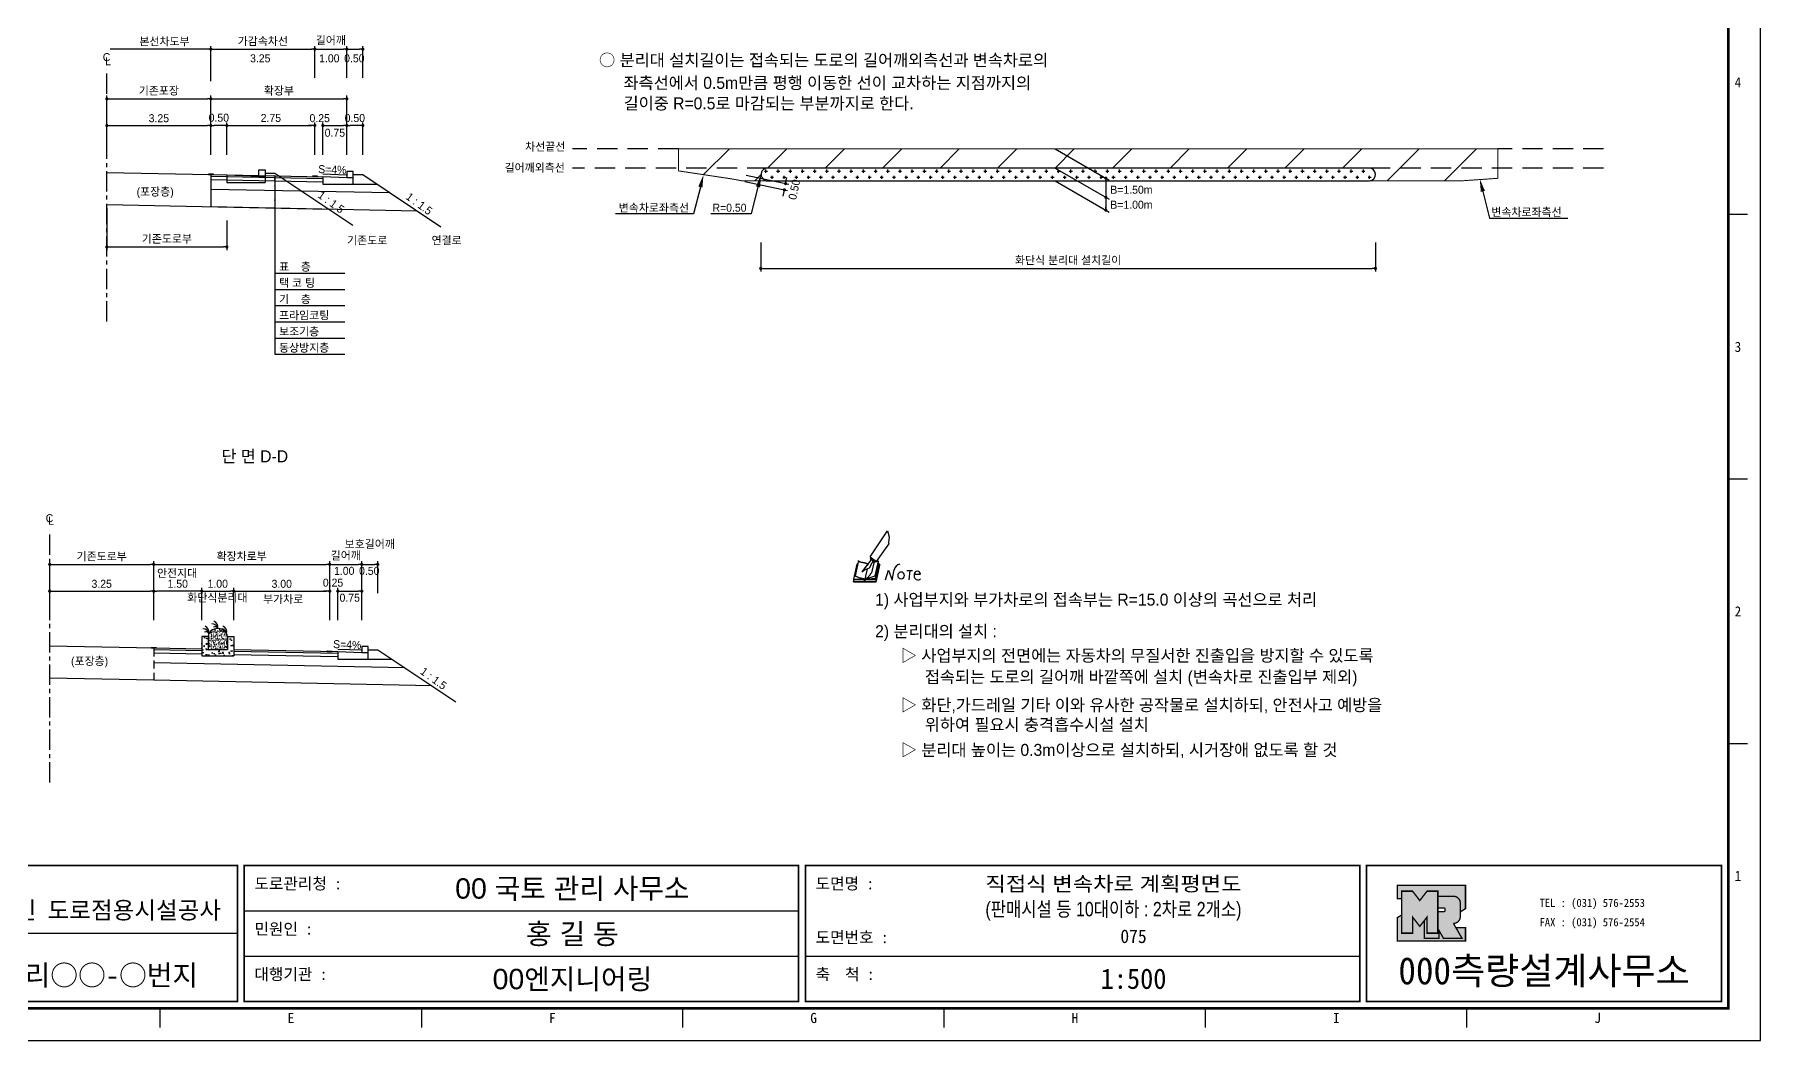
# Model space of a CAD drawing. Header units: millimetres. Extents: x 474 to 898, y 17 to 316.
# Drawn here: x 627.9 to 897.5, y 16.9 to 174.1 of the extents above; entities that cross this region are included whole.
import ezdxf
from ezdxf.enums import TextEntityAlignment as Align

# ---------------------------------------------------------------- set-up
doc = ezdxf.new("R2010")
doc.units = ezdxf.units.MM
doc.linetypes.add('CENTER', pattern=[50.8, 31.75, -6.35, 6.35, -6.35])
doc.linetypes.add('HIDDEN', pattern=[9.525, 6.35, -3.175])
for name, color, linetype in [('CC-GSTR-0004', 4, 'Continuous'), ('CM-LANE-0030', 30, 'Continuous'), ('CZ-DIMT-0002', 7, 'Continuous'), ('CZ-EXST-0002', 1, 'Continuous'), ('CZ-LIN1-0007', 7, 'Continuous'), ('CZ-LIN2-0003', 3, 'Continuous'), ('CZ-LINE-0001', 7, 'Continuous'), ('CZ-TEXT-BOX0', 7, 'Continuous'), ('TITLE', 7, 'Continuous')]:
    doc.layers.add(name, color=color, linetype=linetype)
doc.styles.add('견고딕', font='arial.ttf')
doc.styles.add('돋움', font='')
doc.styles.add('돋음체', font='')
doc.styles.get('돋움').set_extended_font_data('Dotum')
doc.styles.get('돋음체').set_extended_font_data('DotumChe')

# ---------------------------------------------------------------- blocks, each defined once
blk = doc.blocks.new('note')
for p, q in [((0.85, 3.5), (3.53, 7.57)), ((1.8, 2.79), (3.74, 5.46)), ((3.53, 7.57), (3.8, 6.64)), ((3.8, 6.64), (3.69, 5.72)), ((3.69, 5.72), (3.74, 5.46)), ((-1.01, 2.9), (-1.53, 0.52)), ((-1, 2.9), (-1.01, 2.9)), ((-0.98, 2.85), (-1, 2.9)), ((-0.95, 2.8), (-0.98, 2.85)), ((-0.9, 2.75), (-0.95, 2.8)), ((-0.85, 2.72), (-0.9, 2.75)), ((-0.79, 2.69), (-0.85, 2.72)), ((0.75, 2.77), (-0.46, 1.16)), ((1, 3.1), (0.75, 2.77)), ((0.85, 3.5), (1.8, 2.79)), ((1, 3.4), (0.85, 3.21)), ((0.85, 3.21), (1.52, 2.71)), ((1.47, 2.74), (1.01, 0.97)), ((1.16, 2.53), (1.37, 2.82)), ((2.13, 2.84), (1.44, 2.63)), ((1.52, 2.71), (1.66, 2.9)), ((1.6, 0.53), (2.13, 2.84)), ((-1.24, 2.36), (-1.77, 0)), ((-1.77, 0), (1.77, 0)), ((-1.77, 0), (-1.77, -0.3)), ((-1.53, 0.52), (-1.55, 0.54)), ((-1.48, 0.48), (-1.53, 0.52)), ((-1.43, 0.44), (-1.48, 0.48)), ((-1.38, 0.41), (-1.43, 0.44)), ((-1.33, 0.4), (-1.38, 0.41)), ((-1.27, 0.37), (-1.33, 0.4)), ((-1.22, 0.35), (-1.27, 0.37)), ((-1.13, 2.36), (-1.24, 2.36)), ((-1.17, 0.33), (-1.22, 0.35)), ((-1.12, 0.32), (-1.17, 0.33)), ((-1.02, 0.25), (-1.12, 0.32)), ((-0.97, 0.22), (-1.02, 0.25)), ((-0.93, 0.21), (-0.97, 0.22)), ((-0.88, 0.19), (-0.93, 0.21)), ((-0.8, 0.18), (-0.88, 0.19)), ((-0.75, 0.17), (-0.8, 0.18)), ((-0.74, 2.68), (-0.79, 2.69)), ((-0.7, 0.16), (-0.75, 0.17)), ((-0.69, 2.65), (-0.74, 2.68)), ((-0.64, 0.15), (-0.7, 0.16)), ((-0.64, 2.65), (-0.69, 2.65)), ((-0.59, 2.63), (-0.64, 2.65)), ((-0.58, 0.14), (-0.64, 0.15)), ((-0.54, 2.62), (-0.59, 2.63)), ((-0.53, 0.13), (-0.58, 0.14)), ((-0.48, 2.61), (-0.54, 2.62)), ((-0.48, 0.12), (-0.53, 0.13)), ((-0.43, 2.61), (-0.48, 2.61)), ((-0.43, 0.11), (-0.48, 0.12)), ((0.37, 2.24), (-0.46, 1.16)), ((-0.46, 1.16), (-0.08, 1.47)), ((-0.38, 2.59), (-0.43, 2.61)), ((-0.38, 0.08), (-0.43, 0.11)), ((-0.33, 2.59), (-0.38, 2.59)), ((-0.29, 0.06), (-0.38, 0.08)), ((-0.27, 2.58), (-0.33, 2.59)), ((-0.23, 0.05), (-0.29, 0.06)), ((-0.22, 2.57), (-0.27, 2.58)), ((-0.16, 0.04), (-0.23, 0.05)), ((-0.17, 2.56), (-0.22, 2.57)), ((-0.12, 2.55), (-0.17, 2.56)), ((-0.11, 0.03), (-0.16, 0.04)), ((-0.07, 2.53), (-0.12, 2.55)), ((-0.04, 0.02), (-0.11, 0.03)), ((-0.08, 1.47), (0.72, 1.75)), ((-0.01, 2.51), (-0.07, 2.53)), ((-0.05, -0.3), (-0.05, 0)), ((0, 0), (-0.04, 0.02)), ((0.04, 2.5), (-0.01, 2.51)), ((0.37, 1.63), (0, 0)), ((0, 0), (1.6, 0.53)), ((0, 0), (1.65, 0.18)), ((0, 0.01), (0.06, 0.04)), ((0, -0.3), (0, 0)), ((0.09, 2.48), (0.04, 2.5)), ((0.05, -0.3), (0.05, 0)), ((0.06, 0.04), (0.11, 0.07)), ((0.14, 2.48), (0.09, 2.48)), ((0.11, 0.07), (0.16, 0.09)), ((0.2, 2.47), (0.14, 2.48)), ((0.16, 0.09), (0.21, 0.12)), ((0.26, 2.43), (0.18, 2.46)), ((0.21, 0.12), (0.27, 0.14)), ((0.34, 2.4), (0.26, 2.43)), ((0.27, 0.14), (0.36, 0.19)), ((0.45, 2.37), (0.34, 2.4)), ((0.36, 0.19), (0.41, 0.22)), ((0.41, 0.22), (0.46, 0.27)), ((0.46, 0.27), (0.51, 0.3)), ((0.51, 0.3), (0.56, 0.34)), ((0.56, 0.34), (0.6, 0.4)), ((0.6, 0.4), (0.64, 0.45)), ((0.64, 0.45), (0.67, 0.51)), ((0.67, 0.51), (0.74, 0.58)), ((0.72, 1.75), (1.16, 2.53)), ((0.74, 0.58), (0.79, 0.63)), ((0.79, 0.63), (0.83, 0.68)), ((0.83, 0.68), (0.86, 0.73)), ((0.86, 0.73), (0.89, 0.79)), ((0.89, 0.84), (0.92, 0.89)), ((0.89, 0.79), (0.89, 0.84)), ((0.92, 0.89), (0.96, 0.95)), ((0.96, 0.95), (1.01, 0.97)), ((1.65, 0.18), (2.19, 2.48)), ((1.77, 0), (2.3, 2.36)), ((1.77, -0.3), (2.3, 2.07)), ((1.77, -0.38), (2.3, 1.99)), ((1.77, -0.44), (2.3, 1.93)), ((1.77, 0), (1.77, -0.3)), ((2.19, 2.48), (2.04, 2.47)), ((2.3, 2.36), (2.16, 2.36)), ((2.3, 2.36), (2.3, 2.07)), ((3.21, -0.08), (3.68, 1.4)), ((3.68, 1.4), (4.26, -0.14)), ((4.26, -0.14), (4.56, 1.44)), ((6.55, 1.34), (7.46, 1.34)), ((7.01, 1.34), (6.87, -0.11)), ((7.71, 0.77), (7.71, 0.55)), ((7.71, 0.77), (8.67, 0.77)), ((-1.77, -0.3), (1.77, -0.3)), ((-1.77, -0.43), (-1.77, -0.3)), ((-1.77, -0.37), (1.77, -0.37)), ((-1.77, -0.43), (1.77, -0.43))]:
    blk.add_line(p, q)
for centre, major_axis, start_param, end_param in [((0.4, 2.31), (0.0702, 0.0702), 3.283946, 6.425539), ((5.68, 1.23), (-0.806, 0.806), -0.591174, 0.597824), ((5.66, 0.58), (-0.378, 0.378), 3.926991, 10.210176), ((8.3, 0.49), (0.422, 0.422), 2.265602, 4.634911), ((8.19, 0.77), (-0.342, 0.342), 3.926991, 7.068583)]:
    blk.add_ellipse(centre, major_axis=major_axis, ratio=1, start_param=start_param, end_param=end_param)
blk = doc.blocks.new('_Dot')
at = {"color": 0, "linetype": 'ByBlock', "lineweight": -2}
blk.add_line((-0.5, 0), (-1, 0), dxfattribs=at)
at = {"color": 0, "linetype": 'ByBlock', "const_width": 0.5}
blk.add_lwpolyline([(-0.25, 0, 1), (0.25, 0, 1)], format="xyb", close=True, dxfattribs=at)

msp = doc.modelspace()

# ---------------------------------------------------------------- hatches: boundary and pattern name
at = {"layer": 'CZ-EXST-0002'}
h = msp.add_hatch(dxfattribs=at)
h.set_pattern_fill('AR-SAND', color=256, scale=0.01, style=0)
h.set_pattern_definition([(37.5, (-454.0996, 3560.8853), (-0.016000313, 0.489413237), [0, -0.38608, 0, -0.4318, 0, -0.41275]), (7.5, (-454.0996, 3560.8853), (0.44952328, 0.7168251), [0, -0.20828, 0, -0.34798, 0, -0.13335]), (327.5, (-454.412, 3560.8853), (0.79099237, 0.001437185), [0, -0.127, 0, -0.4572, 0, -0.5969]), (317.5, (-454.412, 3560.8853), (0.76355645, 0.22292932), [0, -0.0635, 0, -0.29972, 0, -0.3429])])
edge = h.paths.add_edge_path()
edge.add_ellipse((656.52, 80.04), major_axis=(-1.5, 0), ratio=0.829212, start_angle=180, end_angle=360)
edge.add_line((655.02, 80.04), (655.02, 78.04))
edge.add_line((655.02, 78.04), (658.02, 78.04))
edge.add_line((658.02, 78.04), (658.02, 80.04))
h = msp.add_hatch(dxfattribs=at)
h.set_pattern_fill('AR-CONC', color=256, scale=0.01, style=0)
h.set_pattern_definition([(50, (-454.0996, 3560.8853), (1.8218467, -0.15939086), [0.1905, -2.0955]), (355, (-454.0996, 3560.8853), (-0.3524283, 1.9105664), [0.1524, -1.6764]), (100.451, (-453.9478, 3560.872), (1.469425, 1.7511669), [0.1619, -1.7809]), (46.1842, (-454.0996, 3561.3933), (2.7107904, -0.4204233), [0.28575, -3.14325]), (96.6356, (-453.8737, 3561.3583), (2.3740423, 2.4742556), [0.24285, -2.67135]), (351.184, (-454.0996, 3561.3933), (2.374046, 2.4742512), [0.2286, -2.5146]), (21, (-453.8456, 3561.2663), (1.5161488, -1.0226552), [0.1905, -2.0955]), (326, (-453.8456, 3561.2663), (0.6180203, 1.8418797), [0.1524, -1.6764]), (71.4514, (-453.7193, 3561.181), (2.1341649, 0.8192286), [0.1619, -1.7809]), (37.5, (-454.0996, 3560.8853), (0.03088603, 0.84555039), [0, -1.65608, 0, -1.7018, 0, -1.68275]), (7.5, (-454.0996, 3560.8853), (0.66819663, 1.00180575), [0, -0.97028, 0, -1.61798, 0, -0.64135]), (327.5, (-454.666, 3560.8853), (1.35590595, -0.05728744), [0, -0.635, 0, -1.9812, 0, -2.6289]), (317.5, (-454.92, 3560.8853), (1.4812918, 0.2542649), [0, -0.8255, 0, -1.31572, 0, -1.8669])])
h.paths.add_polyline_path([(659.02, 77.04), (659.02, 80.04), (658.02, 80.04), (658.02, 78.04), (655.02, 78.04), (655.02, 80.04), (654.02, 80.04), (654.02, 77.04)])
at = {"layer": 'CZ-LIN1-0007'}
for points in [[(655.82, 152.2), (655.82, 152.32), (655.07, 152.34), (655.07, 152.21)], [(672.07, 151.87), (672.07, 152), (671.32, 152.01), (671.32, 151.89)], [(646.89, 78.2), (646.89, 78.32), (646.14, 78.34), (646.14, 78.21)], [(674.39, 77.65), (674.39, 77.77), (673.64, 77.79), (673.64, 77.66)]]:
    msp.add_hatch(color=256, dxfattribs=at).paths.add_polyline_path(points)
at = {"layer": 'CZ-LIN2-0003'}
h = msp.add_hatch(dxfattribs=at)
h.set_pattern_fill('CROSS', color=256, scale=0.15, style=0)
h.set_pattern_definition([(0, (409.5044, -305.4092), (0.9525, 0.9525), [0.47625, -1.42875]), (90, (409.7425, -305.6473), (-0.9525, 0.9525), [0.47625, -1.42875])])
h.paths.add_polyline_path([(742.41, 153.24, 0.857281), (742.11, 151.28, -0.001024), (742.25, 151.24), (836.38, 151.24, 1), (836.38, 153.24)])
at = {"layer": 'TITLE', "ltscale": 150}
h = msp.add_hatch(color=8, dxfattribs=at)
edge = h.paths.add_edge_path()
edge.add_line((851.45, 41.16), (840.78, 41.16))
edge.add_line((840.78, 41.16), (840.78, 39.08))
edge.add_line((840.78, 39.08), (841.49, 39.08))
edge.add_line((841.49, 39.08), (841.49, 40.26))
edge.add_line((841.49, 40.26), (843.18, 40.26))
edge.add_line((843.18, 40.26), (844.31, 38.8))
edge.add_line((844.31, 38.8), (845.44, 40.26))
edge.add_line((845.44, 40.26), (847.13, 40.26))
edge.add_line((847.13, 40.26), (847.13, 39.46))
edge.add_line((847.13, 39.46), (849.57, 39.46))
edge.add_arc((849.57, 38.39), 1.07, 0, 90, ccw=False)
edge.add_line((850.64, 38.39), (850.64, 37.02))
edge.add_line((850.64, 37.02), (851.45, 37.53))
edge.add_line((851.45, 37.53), (851.45, 41.16))
h.paths.add_polyline_path([(845, 35.64), (844.31, 34.76), (843.18, 36.21), (843.18, 33.7), (841.49, 33.7), (841.49, 36.55), (840.78, 36.11), (840.78, 32.47), (851.45, 32.47), (851.45, 34.55), (849.95, 34.55), (850.91, 32.9), (848.01, 32.9), (847.31, 34.11), (847.31, 32.9), (845, 32.9)])
msp.add_hatch(color=5, dxfattribs=at).paths.add_polyline_path([(847.13, 40.26), (845.44, 40.26), (844.31, 38.8), (843.18, 40.26), (841.49, 40.26), (841.49, 33.7), (843.18, 33.7), (843.18, 36.21), (844.31, 34.76), (845.44, 36.21), (845.44, 33.7), (847.13, 33.7)])
h = msp.add_hatch(color=161, dxfattribs=at)
edge = h.paths.add_edge_path()
edge.add_arc((849.57, 38.39), 1.07, 0, 90)
edge.add_line((849.57, 39.46), (847.13, 39.46))
edge.add_line((847.13, 39.46), (847.13, 37.61))
edge.add_line((847.13, 37.61), (848.13, 37.61))
edge.add_arc((848.13, 37.49), 0.113, 0, 90, ccw=False)
edge.add_line((848.24, 37.49), (848.24, 37.18))
edge.add_arc((848.13, 37.18), 0.113, 270, 360, ccw=False)
edge.add_line((848.13, 37.07), (847.13, 37.07))
edge.add_line((847.13, 37.07), (847.13, 33.7))
edge.add_line((847.13, 33.7), (845.44, 33.7))
edge.add_line((845.44, 33.7), (845.44, 36.21))
edge.add_line((845.44, 36.21), (845, 35.64))
edge.add_line((845, 35.64), (845, 32.9))
edge.add_line((845, 32.9), (847.31, 32.9))
edge.add_line((847.31, 32.9), (847.31, 34.11))
edge.add_line((847.31, 34.11), (848.01, 32.9))
edge.add_line((848.01, 32.9), (850.91, 32.9))
edge.add_line((850.91, 32.9), (849.57, 35.22))
edge.add_arc((849.57, 36.29), 1.07, 270, 360)
edge.add_line((850.64, 36.29), (850.64, 38.39))

# ---------------------------------------------------------------- linework, layer by layer
at = {"color": 0, "linetype": 'ByBlock', "lineweight": -2}
for p, q in [((655.19, 171.8), (654.94, 171.8)), ((745.29, 151.04), (745.34, 151.29)), ((795.27, 151.4), (795.27, 151.15)), ((744.98, 149.58), (744.93, 149.33)), ((795.27, 148.4), (795.27, 148.15)), ((795.27, 146.9), (795.27, 147.15))]:
    msp.add_line(p, q, dxfattribs=at)
at = {"color": 0, "linetype": 'ByBlock', "const_width": 0.25}
for points in [[(655.32, 171.8, 1), (655.57, 171.8, 1)], [(745.27, 150.92, 1), (745.21, 150.68, 1)], [(795.27, 151.53, 1), (795.27, 151.78, 1)], [(745.01, 149.7, 1), (745.06, 149.94, 1)], [(795.27, 148.53, 1), (795.27, 148.78, 1)], [(795.27, 146.78, 1), (795.27, 146.53, 1)]]:
    msp.add_lwpolyline(points, format="xyb", close=True, dxfattribs=at)
at = {"layer": 'CC-GSTR-0004'}
for points in [[(677.69, 151.7), (676.69, 151.7), (672.94, 151.85), (672.94, 150.7), (677.69, 150.7), (677.69, 152.7), (676.69, 152.7), (676.69, 151.7)], [(680.02, 77.48), (679.02, 77.48), (675.27, 77.63), (675.27, 76.48), (680.02, 76.48), (680.02, 78.48), (679.02, 78.48), (679.02, 77.48)]]:
    msp.add_lwpolyline(points, dxfattribs=at)
at = {"layer": 'CM-LANE-0030'}
for p, q in [((732.41, 152.2), (736.45, 156.24)), ((742.43, 153.24), (745.43, 156.24)), ((751.41, 153.24), (754.41, 156.24)), ((760.39, 153.24), (763.39, 156.24)), ((769.37, 153.24), (772.37, 156.24)), ((778.35, 153.24), (781.35, 156.24)), ((787.33, 153.24), (790.33, 156.24)), ((796.31, 153.24), (799.31, 156.24)), ((805.29, 153.24), (808.29, 156.24)), ((814.27, 153.24), (817.27, 156.24)), ((823.25, 153.24), (826.25, 156.24)), ((832.23, 153.24), (835.23, 156.24)), ((839.21, 151.24), (844.21, 156.24)), ((848.19, 151.24), (853.19, 156.24)), ((740.43, 151.24), (741.41, 152.22))]:
    msp.add_line(p, q, dxfattribs=at)
at = {"layer": 'CM-LANE-0030', "const_width": 0.15}
msp.add_lwpolyline([(856.51, 156.24), (856.51, 151.63), (850.89, 151.24), (738.37, 151.24, 0.015132), (736.2, 151.63), (728.48, 152.79), (728.48, 156.24)], format="xyb", close=True, dxfattribs=at)
at = {"layer": 'CZ-EXST-0002'}
for p, q in [((639.19, 152.53), (657.94, 152.15)), ((657.94, 152.15), (662.94, 151.95)), ((657.94, 152.15), (657.94, 150.95)), ((662.94, 152.95), (663.94, 152.95)), ((662.94, 151.95), (662.94, 152.95)), ((662.94, 151.95), (663.94, 151.95)), ((663.94, 152.95), (663.94, 150.95)), ((663.94, 152.45), (665.44, 152.45)), ((665.44, 152.45), (677.64, 144.32)), ((657.94, 150.95), (663.94, 150.95)), ((639.19, 147.53), (673.87, 146.83)), ((646.52, 78.2), (630.27, 78.53)), ((646.52, 73.2), (630.27, 73.53))]:
    msp.add_line(p, q, dxfattribs=at)
at = {"layer": 'CZ-LIN1-0007'}
for p, q in [((655.07, 152.34), (655.82, 152.32)), ((655.07, 152.21), (655.82, 152.2)), ((655.82, 152.32), (655.82, 152.2)), ((671.32, 152.01), (672.07, 152)), ((671.32, 151.89), (672.07, 151.87)), ((672.07, 152), (672.07, 151.87)), ((646.14, 78.21), (646.14, 78.34)), ((646.14, 78.34), (646.89, 78.32)), ((646.89, 78.2), (646.14, 78.21)), ((646.89, 78.32), (646.89, 78.2)), ((673.64, 77.79), (674.39, 77.77)), ((673.64, 77.66), (673.64, 77.79)), ((674.39, 77.65), (673.64, 77.66)), ((674.39, 77.77), (674.39, 77.65))]:
    msp.add_line(p, q, dxfattribs=at)
at = {"layer": 'CZ-LIN2-0003'}
for p, q in [((655.44, 152.2), (655.44, 147.2)), ((655.44, 152.2), (672.94, 151.85)), ((655.44, 151.95), (672.94, 151.6)), ((655.44, 151.45), (672.94, 151.1)), ((677.69, 152.2), (679.19, 152.2)), ((679.19, 152.2), (691.39, 144.07)), ((655.44, 149.95), (683.4, 149.39)), ((677.69, 150.7), (681.44, 150.7)), ((655.44, 147.2), (687.66, 146.56)), ((654.02, 78.05), (646.52, 78.2)), ((655.02, 80.04), (654.02, 80.04)), ((654.02, 80.04), (654.02, 77.04)), ((655.02, 80.04), (655.02, 78.04)), ((658.02, 80.04), (659.02, 80.04)), ((658.02, 80.04), (658.02, 78.04)), ((659.02, 80.04), (659.02, 77.04)), ((654.02, 77.8), (646.52, 77.95)), ((654.02, 77.3), (646.52, 77.45)), ((685.73, 75.17), (646.52, 75.95)), ((654.02, 77.04), (659.02, 77.04)), ((655.02, 78.04), (658.02, 78.04)), ((675.27, 77.63), (659.02, 77.95)), ((675.27, 77.38), (659.02, 77.7)), ((675.27, 76.88), (659.02, 77.2)), ((680.02, 77.98), (681.52, 77.98)), ((680.02, 76.48), (683.77, 76.48)), ((681.52, 77.98), (693.72, 69.84)), ((689.99, 72.33), (646.52, 73.2))]:
    msp.add_line(p, q, dxfattribs=at)
msp.add_lwpolyline([(836.38, 153.24), (742.41, 153.24, 0.857281), (742.11, 151.28, -0.001024), (742.25, 151.24), (836.41, 151.24), (836.45, 151.24, 0.966023)], format="xyb", close=True, dxfattribs=at)
for centre, radius, start, end in [((654.25, 80.38), 0.88, 7.8639, 92.7752), ((654.15, 80.72), 1, 347.1802, 67.3267), ((655.65, 81.16), 0.88, 7.8639, 92.7752), ((656.1, 81.13), 0.44, 19.771, 124.0366), ((655.54, 81.51), 1, 347.1802, 67.3267), ((657.04, 80.38), 0.88, 7.8639, 92.7752), ((656.93, 80.72), 1, 347.1802, 67.3267), ((654.71, 80.35), 0.44, 19.771, 124.0366), ((657.5, 80.35), 0.44, 19.771, 124.0366)]:
    msp.add_arc(centre, radius, start, end, dxfattribs=at)
msp.add_ellipse((656.52, 80.04), major_axis=(-1.5, 0), ratio=0.829212, start_param=3.141593, end_param=6.283185, dxfattribs=at)
at = {"layer": 'CZ-LINE-0001'}
for p, q in [((655.44, 171.8), (639.69, 171.8)), ((655.44, 166.82), (655.44, 172.3)), ((655.44, 167.32), (655.44, 172.3)), ((655.94, 171.8), (671.19, 171.8)), ((671.69, 167.32), (671.69, 172.3)), ((671.69, 167.32), (671.69, 172.3)), ((672.19, 171.8), (676.19, 171.8)), ((676.69, 167.32), (676.69, 172.3)), ((676.69, 167.32), (676.69, 172.3)), ((677.19, 171.8), (678.69, 171.8)), ((679.19, 167.32), (679.19, 172.3)), ((639.19, 160.37), (639.19, 164.55)), ((655.44, 160.37), (655.44, 164.55)), ((655.44, 160.37), (655.44, 164.55)), ((676.69, 160.37), (676.69, 164.55)), ((639.69, 164.05), (654.94, 164.05)), ((655.94, 164.05), (676.19, 164.05)), ((639.19, 155.32), (639.19, 160.37)), ((639.69, 159.87), (654.94, 159.87)), ((655.44, 155.32), (655.44, 160.37)), ((655.44, 155.32), (655.44, 160.37)), ((657.44, 159.87), (655.94, 159.87)), ((657.94, 155.32), (657.94, 160.37)), ((657.94, 155.32), (657.94, 160.37)), ((658.44, 159.87), (671.19, 159.87)), ((671.19, 159.87), (670.69, 159.87)), ((671.69, 155.32), (671.69, 160.37)), ((671.69, 155.32), (671.69, 160.37)), ((672.94, 155.32), (672.94, 160.37)), ((672.94, 155.32), (672.94, 160.37)), ((673.44, 159.87), (673.94, 159.87)), ((673.44, 159.87), (676.19, 159.87)), ((676.69, 157.77), (676.69, 160.37)), ((676.69, 155.32), (676.69, 160.37)), ((678.69, 159.87), (677.19, 159.87)), ((679.19, 155.32), (679.19, 160.37)), ((787.33, 156.24), (795.77, 151.36)), ((665.45, 152.01), (665.45, 124.14)), ((738.86, 151.13), (745.52, 149.72)), ((739.07, 152.11), (745.73, 150.69)), ((745.34, 151.29), (745.45, 151.78)), ((787.33, 153.24), (795.77, 148.36)), ((787.33, 151.24), (795.77, 146.36)), ((795.27, 151.65), (795.27, 146.65)), ((744.93, 149.33), (744.82, 148.84)), ((639.19, 147.03), (639.19, 140.41)), ((657.94, 145.02), (657.94, 140.41)), ((639.69, 140.91), (657.44, 140.91)), ((741.35, 141.6), (741.35, 137.06)), ((837.38, 141.6), (837.38, 137.06)), ((741.85, 137.56), (836.88, 137.56)), ((665.45, 136.8), (676.39, 136.8)), ((665.45, 134.27), (676.39, 134.27)), ((665.45, 131.74), (676.39, 131.74)), ((665.45, 129.21), (676.39, 129.21)), ((665.45, 126.68), (676.39, 126.68)), ((665.45, 124.14), (676.39, 124.14)), ((630.27, 87.63), (630.27, 91.81)), ((646.52, 87.63), (646.52, 91.81)), ((646.52, 87.63), (646.52, 91.81)), ((674.02, 87.63), (674.02, 91.81)), ((674.02, 86.84), (674.02, 91.81)), ((679.02, 86.84), (679.02, 91.81)), ((679.02, 86.84), (679.02, 91.81)), ((681.52, 86.84), (681.52, 91.81)), ((630.77, 91.31), (646.02, 91.31)), ((647.02, 91.31), (673.52, 91.31)), ((674.52, 91.31), (678.52, 91.31)), ((679.52, 91.31), (681.02, 91.31)), ((630.27, 82.58), (630.27, 87.63)), ((630.77, 87.13), (646.02, 87.13)), ((646.52, 82.58), (646.52, 87.63)), ((646.52, 82.58), (646.52, 87.63)), ((653.52, 87.13), (647.02, 87.13)), ((654.02, 82.58), (654.02, 87.63)), ((654.02, 82.58), (654.02, 87.63)), ((654.52, 87.13), (658.52, 87.13)), ((659.02, 82.58), (659.02, 87.63)), ((659.02, 82.58), (659.02, 87.63)), ((659.52, 87.13), (673.52, 87.13)), ((673.52, 87.13), (673.02, 87.13)), ((674.02, 82.58), (674.02, 87.63)), ((674.02, 82.58), (674.02, 87.63)), ((675.27, 82.58), (675.27, 87.63)), ((675.27, 82.58), (675.27, 87.63)), ((675.77, 87.13), (676.27, 87.13)), ((675.77, 87.13), (678.52, 87.13)), ((679.02, 82.58), (679.02, 87.63))]:
    msp.add_line(p, q, dxfattribs=at)
at = {"layer": 'CZ-LINE-0001', "linetype": 'CENTER', "ltscale": 0.1}
for p, q in [((639.19, 129.25), (639.19, 168.63)), ((630.27, 57.24), (630.27, 96.62))]:
    msp.add_line(p, q, dxfattribs=at)
at = {"layer": 'CZ-LINE-0001', "linetype": 'HIDDEN', "ltscale": 0.5}
for p, q in [((728.48, 156.24), (711.95, 156.24)), ((873.03, 156.24), (856.51, 156.24)), ((742.41, 153.24), (711.95, 153.24)), ((873.03, 153.24), (836.38, 153.24))]:
    msp.add_line(p, q, dxfattribs=at)
at = {"layer": 'CZ-LINE-0001', "linetype": 'HIDDEN', "ltscale": 0.2}
msp.add_line((646.52, 78.2), (646.52, 73.2), dxfattribs=at)
at = {"layer": 'CZ-LINE-0001'}
for points in [[(676.58, 152.11), (672.94, 152.26)], [(731.92, 150.26), (730.87, 146.08), (718.64, 146.08)], [(740.92, 150.28), (739.87, 146.1), (733.53, 146.1)], [(678.91, 77.89), (675.27, 78.03)]]:
    msp.add_lwpolyline(points, dxfattribs=at)
at = {"layer": 'CZ-LINE-0001', "extrusion": (0, 0, -1)}
msp.add_lwpolyline([(-854.16, 149.59), (-855.21, 145.41), (-867.44, 145.41)], dxfattribs=at)
at = {"layer": 'CZ-LINE-0001', "linetype": 'ByBlock'}
for centre, start, end in [((665.45, 151.95), 0, 180), ((665.45, 151.95), 0, 180), ((665.45, 151.95), 180, 0), ((665.45, 151.95), 180, 0), ((665.45, 151.74), 0, 180), ((665.45, 151.74), 0, 180), ((665.45, 151.74), 180, 0), ((665.45, 151.74), 180, 0), ((665.45, 151.51), 0, 180), ((665.45, 151.51), 0, 180), ((665.45, 151.51), 180, 0), ((665.45, 151.51), 180, 0), ((665.45, 151.26), 0, 180), ((665.45, 151.26), 0, 180), ((665.45, 151.26), 180, 0), ((665.45, 151.26), 180, 0), ((665.45, 150.46), 0, 180), ((665.45, 150.46), 0, 180), ((665.45, 150.46), 180, 0), ((665.45, 150.46), 180, 0), ((665.45, 148.22), 0, 180), ((665.45, 148.22), 0, 180), ((665.45, 148.22), 180, 0), ((665.45, 148.22), 180, 0)]:
    msp.add_arc(centre, 0.0625, start, end, dxfattribs=at)
at = {"layer": 'CZ-LINE-0001'}
for points in [[(731.6, 150.34), (732.41, 152.2), (732.24, 150.18)], [(740.6, 150.36), (741.41, 152.22), (741.25, 150.2)]]:
    msp.add_solid(points, dxfattribs=at)
at = {"layer": 'CZ-LINE-0001', "extrusion": (0, 0, -1)}
msp.add_solid([(-854.49, 149.67), (-853.68, 151.53), (-853.84, 149.51)], dxfattribs=at)
at = {"layer": 'TITLE', "color": 7, "linetype": 'Continuous'}
for p, q in [((895.52, 145.95), (892.5, 145.95)), ((895.52, 104.62), (892.5, 104.62)), ((895.52, 63.3), (892.5, 63.3)), ((647.55, 18.94), (647.55, 21.97)), ((688.38, 18.94), (688.38, 21.97)), ((729.2, 18.94), (729.2, 21.97)), ((770.03, 18.94), (770.03, 21.97)), ((810.85, 18.94), (810.85, 21.97)), ((851.68, 18.94), (851.68, 21.97))]:
    msp.add_line(p, q, dxfattribs=at)
at = {"layer": 'TITLE', "ltscale": 150}
for p, q in [((660.66, 37.18), (747.27, 37.18)), ((659.6, 33.64), (572.99, 33.64)), ((660.66, 30.1), (747.27, 30.1)), ((748.33, 30.1), (834.94, 30.1))]:
    msp.add_line(p, q, dxfattribs=at)
at = {"layer": 'TITLE'}
msp.add_line((892.61, 21.97), (483.75, 21.97), dxfattribs=at)
msp.add_lwpolyline([(474.17, 16.93), (897.53, 16.93), (897.53, 316.31), (474.17, 316.31)], close=True, dxfattribs=at)
at = {"layer": 'TITLE', "linetype": 'Continuous', "const_width": 0.403}
msp.add_lwpolyline([(484.25, 21.97), (484.25, 311.27), (892.5, 311.27), (892.5, 21.97)], close=True, dxfattribs=at)
at = {"layer": 'TITLE', "ltscale": 150}
for points, const_width in [([(572.99, 44.25), (659.6, 44.25), (659.6, 23.03), (572.99, 23.03)], 0.265), ([(747.27, 23.03), (660.66, 23.03), (660.66, 44.25), (747.27, 44.25)], 0.265), ([(748.33, 44.25), (834.94, 44.25), (834.94, 23.03), (748.33, 23.03)], 0.265), ([(891.44, 44.25), (891.44, 23.03), (836, 23.03), (836, 44.25), (891.44, 44.25)], 0.265), ([(847.13, 40.26), (845.44, 40.26), (844.31, 38.8), (843.18, 40.26), (841.49, 40.26), (841.49, 33.7), (843.18, 33.7), (843.18, 36.21), (844.31, 34.76), (845.44, 36.21), (845.44, 33.7), (847.13, 33.7)], 0.212), ([(845, 35.64), (844.31, 34.76), (843.18, 36.21), (843.18, 33.7), (841.49, 33.7), (841.49, 36.55), (840.78, 36.11), (840.78, 32.47), (851.45, 32.47), (851.45, 34.55), (849.95, 34.55), (850.91, 32.9), (848.01, 32.9), (847.31, 34.11), (847.31, 32.9), (845, 32.9)], 0.212)]:
    msp.add_lwpolyline(points, close=True, dxfattribs=dict(at, const_width=const_width))
at = {"layer": 'TITLE', "ltscale": 150, "const_width": 0.212}
for points in [[(851.45, 41.16), (840.78, 41.16), (840.78, 39.08), (841.49, 39.08), (841.49, 40.26), (843.18, 40.26), (844.31, 38.8), (845.44, 40.26), (847.13, 40.26), (847.13, 39.46), (849.57, 39.46, -0.414214), (850.64, 38.39), (850.64, 37.02), (851.45, 37.53)], [(850.64, 38.39, 0.414214), (849.57, 39.46), (847.13, 39.46), (847.13, 37.61), (848.13, 37.61, -0.414214), (848.24, 37.49), (848.24, 37.18, -0.414214), (848.13, 37.07), (847.13, 37.07), (847.13, 33.7), (845.44, 33.7), (845.44, 36.21), (845, 35.64), (845, 32.9), (847.31, 32.9), (847.31, 34.11), (848.01, 32.9), (850.91, 32.9), (849.57, 35.22, 0.414214), (850.64, 36.29)]]:
    msp.add_lwpolyline(points, format="xyb", close=True, dxfattribs=at)

# ---------------------------------------------------------------- block references
at = {"layer": 'CZ-LINE-0001', "xscale": 0.5, "yscale": 0.5, "zscale": 0.5, "rotation": 180}
for p in [(655.44, 171.8), (671.69, 171.8), (676.69, 171.8), (639.19, 164.05), (655.44, 164.05), (639.19, 159.87), (655.44, 159.87), (657.94, 159.87), (672.94, 159.87), (672.94, 159.87), (676.69, 159.87), (639.19, 140.91), (741.35, 137.56), (630.27, 91.31), (646.52, 91.31), (674.02, 91.31), (679.02, 91.31), (630.27, 87.13), (646.52, 87.13), (654.02, 87.13), (659.02, 87.13), (675.27, 87.13), (675.27, 87.13)]:
    msp.add_blockref('_Dot', p, dxfattribs=at)
at = {"layer": 'CZ-LINE-0001', "xscale": 0.5, "yscale": 0.5, "zscale": 0.5}
for p in [(671.69, 171.8), (676.69, 171.8), (679.19, 171.8), (655.44, 164.05), (676.69, 164.05), (655.44, 159.87), (657.94, 159.87), (671.69, 159.87), (671.69, 159.87), (676.69, 159.87), (679.19, 159.87), (657.94, 140.91), (837.38, 137.56), (646.52, 91.31), (674.02, 91.31), (679.02, 91.31), (681.52, 91.31), (646.52, 87.13), (654.02, 87.13), (659.02, 87.13), (674.02, 87.13), (674.02, 87.13), (679.02, 87.13)]:
    msp.add_blockref('_Dot', p, dxfattribs=at)
at = {"layer": 'CZ-TEXT-BOX0'}
msp.add_blockref('note', (757.62, 89), dxfattribs=at)

# ---------------------------------------------------------------- texts
at = {"layer": 'CZ-DIMT-0002', "style": '돋움'}
for s, p in [('C', (639.15, 170.56)), ('L', (639.41, 169.9)), ('차선끝선', (707.68, 156.57)), ('C', (630.23, 98.53)), ('L', (630.49, 98.13))]:
    msp.add_text(s, height=1.25, dxfattribs=at).set_placement(p, align=Align.MIDDLE_CENTER)
for s, p in [('3.25', (661.57, 169.75)), ('1.00', (672.36, 169.75)), ('0.50', (676.27, 169.75)), ('길어깨외측선', (701.33, 152.66)), ('(포장층)', (643.85, 148.91)), ('B=1.50m', (795.96, 149.22)), ('변속차로좌측선', (719.17, 146.39)), ('R=0.50', (733.81, 146.41)), ('B=1.00m', (795.96, 146.88)), ('변속차로좌측선', (855.49, 145.73)), ('기존도로', (676.73, 141.31)), ('연결로', (689.92, 141.31)), ('표    층', (666.1, 137.19)), ('택 코 팅', (666.1, 134.66)), ('기    층', (666.1, 132.13)), ('프라임코팅', (666.1, 129.6)), ('보조기층', (666.1, 127.06)), ('동상방지층', (666.1, 124.53)), ('안전지대', (647.03, 89.32)), ('1.00', (674.69, 89.68)), ('0.50', (678.6, 89.68)), ('화단식분리대', (651.76, 85.49)), ('부가차로', (663.6, 85.26)), ('(포장층)', (633.6, 75.59))]:
    msp.add_text(s, height=1.25, dxfattribs=at).set_placement(p)
for s, p in [('○ 분리대 설치길이는 접속되는 도로의 길어깨외측선과 변속차로의', (716.07, 170.1)), ('좌측선에서 0.5m만큼 평행 이동한 선이 교차하는 지점까지의', (719.92, 166.54)), ('길이중 R=0.5로 마감되는 부분까지로 한다.', (719.92, 163.34)), ('1) 사업부지와 부가차로의 접속부는 R=15.0 이상의 곡선으로 처리', (759.22, 85.81)), ('2) 분리대의 설치 :', (759.22, 80.87)), ('▷ 사업부지의 전면에는 자동차의 무질서한 진출입을 방지할 수 있도록', (763.2, 77.07)), ('접속되는 도로의 길어깨 바깥쪽에 설치 (변속차로 진출입부 제외)', (766.99, 73.74)), ('▷ 화단,가드레일 기타 이와 유사한 공작물로 설치하되, 안전사고 예방을', (763.2, 69.34)), ('위하여 필요시 충격흡수시설 설치', (766.99, 66.27)), ('▷ 분리대 높이는 0.3m이상으로 설치하되, 시거장애 없도록 할 것', (763.2, 62.33))]:
    msp.add_text(s, height=1.875, dxfattribs=at).set_placement(p, align=Align.MIDDLE_LEFT)
for s, rotation, p in [('S=4%', 357.7094, (674.42, 153)), ('1 : 1.5', 323.8881, (674.24, 147.91)), ('1 : 1.5', 323.8881, (687.99, 147.66)), ('S=4%', 357.7094, (676.75, 78.78)), ('1 : 1.5', 323.8881, (690.24, 73.49))]:
    msp.add_text(s, height=1.25, rotation=rotation, dxfattribs=at).set_placement(p, align=Align.MIDDLE_CENTER)
at = {"layer": 'CZ-DIMT-0002', "insert": (648.2, 172.94), "char_height": 1.25, "attachment_point": 5, "style": '돋움'}
msp.add_mtext('본선차도부', dxfattribs=at)
at = {"layer": 'CZ-DIMT-0002', "insert": (746.59, 149.87), "char_height": 1.25, "attachment_point": 5, "rotation": 78.0015, "style": '돋움'}
msp.add_mtext('\\A1;0.50', dxfattribs=at)
at = {"layer": 'CZ-LINE-0001', "char_height": 1.25, "attachment_point": 5, "style": '돋움'}
for s, insert in [('\\A1;가감속차선', (663.57, 172.99)), ('\\A1;길어깨', (674.19, 173.12)), ('\\A1;기존포장', (647.32, 165.25)), ('\\A1;확장부', (666.07, 165.25)), ('\\A1;3.25', (647.32, 161.01)), ('\\A1;0.50', (656.69, 161.09)), ('\\A1;2.75', (664.82, 161.05)), ('\\A1;0.25', (672.45, 161.02)), ('\\A1;0.75', (674.82, 158.74)), ('\\A1;0.50', (677.94, 161.04)), ('\\A1;기존도로부', (648.57, 142.1)), ('\\A1;화단식 분리대 설치길이', (789.37, 138.76)), ('\\A1;보호길어깨', (680.27, 94.42)), ('\\A1;기존도로부', (638.39, 92.5)), ('\\A1;확장차로{\\fGulimChe|b0|i0|c129|p32;부}', (660.27, 92.51)), ('\\A1;길어깨', (676.52, 92.63)), ('\\A1;0.25', (674.53, 88.45)), ('\\A1;3.25', (638.39, 88.27)), ('\\A1;1.50', (650.27, 88.28)), ('\\A1;1.00', (656.52, 88.28)), ('\\A1;3.00', (666.52, 88.27)), ('\\A1;0.75', (677.14, 86.1))]:
    msp.add_mtext(s, dxfattribs=dict(at, insert=insert))
at = {"layer": 'CZ-TEXT-BOX0', "style": '돋움'}
msp.add_text('단 면 D-D', height=1.875, dxfattribs=at).set_placement((662.3, 108.2), align=Align.MIDDLE_CENTER)
at = {"layer": 'TITLE', "color": 3, "linetype": 'Continuous', "style": '돋음체'}
for s, p in [('4', (894.01, 166.62)), ('3', (894.01, 125.29)), ('2', (894.01, 83.97)), ('1', (894.01, 42.64)), ('E', (667.96, 20.45)), ('F', (708.79, 20.45)), ('G', (749.61, 20.45)), ('H', (790.44, 20.45)), ('I', (831.26, 20.45)), ('J', (872.09, 20.45))]:
    msp.add_text(s, height=1.59, dxfattribs=at).set_placement(p, align=Align.MIDDLE)
at = {"layer": 'TITLE', "style": '돋음체'}
for s, p in [('도로관리청 :', (662.25, 40.54)), ('도면명 :', (749.92, 40.54)), ('민원인 :', (662.25, 33.46)), ('도면번호 :', (749.92, 32.14)), ('대행기관 :', (662.25, 26.39)), ('축  척 :', (749.92, 26.39))]:
    msp.add_text(s, height=1.804, dxfattribs=at).set_placement(p)
at = {"layer": 'TITLE', "color": 7, "linetype": 'Continuous'}
for s, height, style, p in [('00 국토 관리 사무소', 3.1832, '견고딕', (711.92, 40.71)), ('국도 ○○호선 ○○○외 ○인 도로점용시설공사', 2.7, '돋음체', (618.79, 37.32)), ('홍 길 동', 3.183, '견고딕', (711.92, 33.64)), ('○○시 ○○면 ○○리○○-○번지', 3.1832, '돋음체', (620.82, 27.16)), ('00엔지니어링', 3.183, '견고딕', (711.92, 26.56))]:
    msp.add_text(s, height=height, dxfattribs=dict(at, style=style)).set_placement(p, align=Align.MIDDLE)
at = {"layer": 'TITLE', "style": '돋움'}
for s, width, p, p2 in [('직접식 변속차로 계획평면도', 1.010039, (776.45, 40.28), (816.45, 40.28)), ('(판매시설 등 10대이하 : 2차로 2개소)', 0.748613, (776.45, 36.33), (816.45, 36.33))]:
    msp.add_text(s, height=2.25, dxfattribs=dict(at, width=width)).set_placement(p, p2, align=Align.FIT)
at = {"layer": 'TITLE', "color": 180, "style": '돋음체'}
for s, p in [('TEL : (031) 576-2553', (863.02, 37.8)), ('FAX : (031) 576-2554', (863.02, 34.78))]:
    msp.add_text(s, height=1.2733, dxfattribs=at).set_placement(p)
at = {"layer": 'TITLE', "linetype": 'Continuous', "style": '돋음체'}
for s, height, p in [('075', 2.122, (799.59, 33.2)), ('1:500', 3.183, (799.59, 26.56))]:
    msp.add_text(s, height=height, dxfattribs=at).set_placement(p, align=Align.MIDDLE)
at = {"layer": 'TITLE', "color": 180, "style": '돋음체'}
msp.add_text('000측량설계사무소', height=4.244, dxfattribs=at).set_placement((863.72, 25.71), align=Align.CENTER)

doc.saveas('drawing.dxf')
